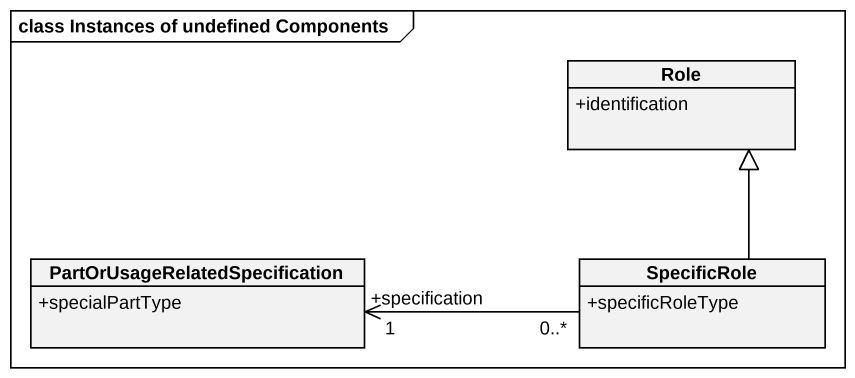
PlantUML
@startuml
mainframe class Instances of undefined Components
hide circle
hide empty members
skinparam classAttributeIconSize 0
class Role {
  +identification
}
class "PartOrUsageRelatedSpecification" as PartOrUsageRelatedSpecificat {
  +specialPartType
}
class SpecificRole {
  +specificRoleType
}
SpecificRole -up-|> Role
SpecificRole "0..*" -left-> "+specification\n1" PartOrUsageRelatedSpecificat
@enduml
